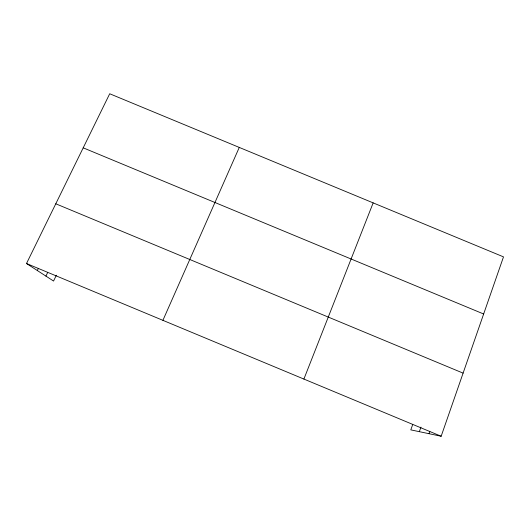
<?xml version="1.0" encoding="UTF-8"?>
<svg xmlns="http://www.w3.org/2000/svg" width="530" height="530" viewBox="0 0 530 530"><rect width="100%" height="100%" fill="white"/><g stroke="black" fill="none" stroke-linecap="round" stroke-linejoin="round"><path stroke-width="0.79" d="M412.704 424.523L410.79 429.876L441.165 436.243L503.5 256.871L109.71 93.757L26.5 263.516L53.556 281.046L56.352 275.216M429.015 433.699L429.81 431.433M419.349 431.672L420.959 427.127M303.895 379.069L373.16 202.884M162.909 320.339L239.275 147.419M45.931 276.11L47.673 272.506M37.319 270.532L38.365 268.379M83.203 147.83L483.651 313.998M55.776 203.785L463.101 373.127M26.5 263.516L441.165 436.243"/></g></svg>
